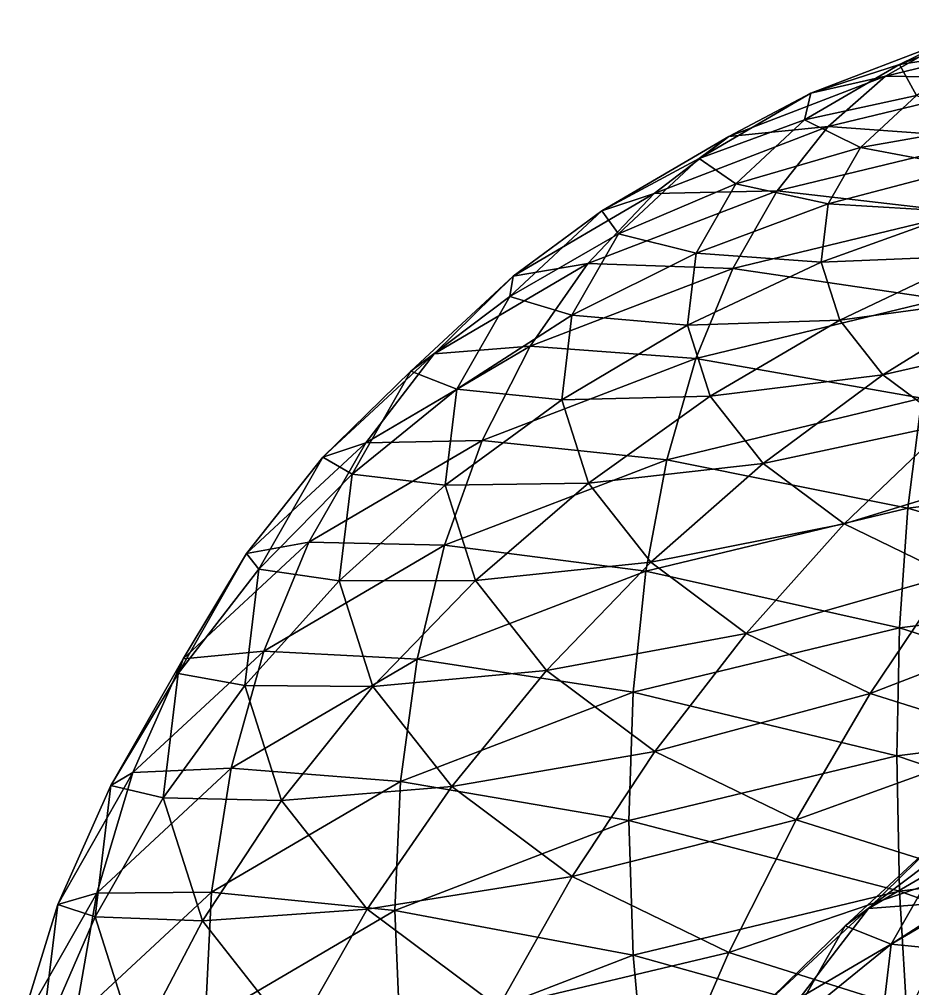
# Model space of a CAD drawing. Header units: metres. Extents: x -186 to 203, y -200 to 189.
# Drawn here: x -123.3 to -54.9, y 111.2 to 185.3 of the extents above; entities that cross this region are included whole.
import ezdxf

# ---------------------------------------------------------------- set-up
doc = ezdxf.new("R2010")
doc.units = ezdxf.units.M

msp = doc.modelspace()

# ---------------------------------------------------------------- linework, layer by layer
for points in [[(-46.98002, 185.30727, -642.5806), (-48.73259, 182.95688, -657.76276), (-55.933815, 181.86768, -648.8768), (-55.933716, 181.86778, -648.87665)], [(-52.186237, 183.70306, -632.465), (-46.98002, 185.30727, -642.5806), (-55.933815, 181.86768, -648.8768), (-55.933716, 181.86778, -648.87665)], [(-43.29365, 184.26794, -616.3495), (-52.186237, 183.70306, -632.465), (-57.010532, 180.95984, -622.4049), (-57.010433, 180.95995, -622.4048)], [(-46.1659, 180.7817, -605.78534), (-43.29365, 184.26794, -616.3495), (-57.010532, 180.95984, -622.4049), (-57.010433, 180.95995, -622.4048)], [(-52.186237, 183.70306, -632.465), (-55.933815, 181.86768, -648.8768), (-62.71205, 179.65956, -639.8666), (-62.711952, 179.65967, -639.86646)], [(-57.010532, 180.95984, -622.4049), (-52.186237, 183.70306, -632.465), (-62.71205, 179.65956, -639.8666), (-62.711952, 179.65967, -639.86646)], [(-55.933815, 181.86768, -648.8768), (-48.73259, 182.95688, -657.76276), (-54.643673, 179.49399, -664.10156), (-54.643574, 179.4941, -664.10144)], [(-55.933815, 181.86768, -648.8768), (-54.643673, 179.49399, -664.10156), (-63.20029, 177.61075, -656.66907), (-63.20019, 177.61086, -656.66895)], [(-62.71205, 179.65956, -639.8666), (-55.933815, 181.86768, -648.8768), (-63.20029, 177.61075, -656.66907), (-63.20019, 177.61086, -656.66895)], [(-57.010532, 180.95984, -622.4049), (-62.71205, 179.65956, -639.8666), (-68.99304, 176.35675, -630.8308), (-68.99294, 176.35686, -630.8307)], [(-61.400043, 177.10768, -612.5106), (-57.010532, 180.95984, -622.4049), (-68.99304, 176.35675, -630.8308), (-68.99294, 176.35686, -630.8307)], [(-46.1659, 180.7817, -605.78534), (-57.010532, 180.95984, -622.4049), (-61.400043, 177.10768, -612.5106), (-61.399944, 177.10779, -612.5105)], [(-48.72219, 176.18848, -595.5691), (-46.1659, 180.7817, -605.78534), (-61.400043, 177.10768, -612.5106), (-61.399944, 177.10779, -612.5105)], [(-62.71205, 179.65956, -639.8666), (-63.20029, 177.61075, -656.66907), (-71.2543, 174.65524, -649.0269), (-71.2542, 174.65535, -649.0268)], [(-68.99304, 176.35675, -630.8308), (-62.71205, 179.65956, -639.8666), (-71.2543, 174.65524, -649.0269), (-71.2542, 174.65535, -649.0268)], [(-63.20029, 177.61075, -656.66907), (-54.643673, 179.49399, -664.10156), (-58.923843, 175.51755, -671.3804), (-58.923744, 175.51765, -671.38025)], [(-54.643673, 179.49399, -664.10156), (-48.930054, 177.26328, -676.7731), (-58.923843, 175.51755, -671.3804), (-58.923744, 175.51765, -671.38025)], [(-71.2543, 174.65524, -649.0269), (-63.20029, 177.61075, -656.66907), (-68.46188, 172.7225, -665.6169), (-68.461784, 172.72261, -665.61676)], [(-63.20029, 177.61075, -656.66907), (-58.923843, 175.51755, -671.3804), (-68.46188, 172.7225, -665.6169), (-68.461784, 172.72261, -665.61676)], [(-58.923843, 175.51755, -671.3804), (-48.930054, 177.26328, -676.7731), (-50.800686, 173.98407, -682.7756), (-50.800587, 173.98418, -682.77545)], [(-61.400043, 177.10768, -612.5106), (-68.99304, 176.35675, -630.8308), (-74.70797, 171.99542, -621.8685), (-74.70787, 171.99553, -621.8684)], [(-65.30668, 172.1888, -602.8905), (-61.400043, 177.10768, -612.5106), (-74.70797, 171.99542, -621.8685), (-74.70787, 171.99553, -621.8684)], [(-48.72219, 176.18848, -595.5691), (-61.400043, 177.10768, -612.5106), (-65.30668, 172.1888, -602.8905), (-65.30658, 172.1889, -602.8904)], [(-68.99304, 176.35675, -630.8308), (-71.2543, 174.65524, -649.0269), (-78.71749, 170.65987, -641.2589), (-78.71739, 170.65997, -641.2588)], [(-74.70797, 171.99542, -621.8685), (-68.99304, 176.35675, -630.8308), (-78.71749, 170.65987, -641.2589), (-78.71739, 170.65997, -641.2588)], [(-50.9345, 170.53857, -585.8126), (-48.72219, 176.18848, -595.5691), (-65.30668, 172.1888, -602.8905), (-65.30658, 172.1889, -602.8904)], [(-68.46188, 172.7225, -665.6169), (-58.923843, 175.51755, -671.3804), (-61.386024, 171.20137, -679.28107), (-61.385925, 171.20148, -679.28094)], [(-58.923843, 175.51755, -671.3804), (-50.800686, 173.98407, -682.7756), (-61.386024, 171.20137, -679.28107), (-61.385925, 171.20148, -679.28094)], [(-78.71749, 170.65987, -641.2589), (-71.2543, 174.65524, -649.0269), (-77.43968, 168.90878, -659.5457), (-77.43958, 168.90889, -659.5456)], [(-71.2543, 174.65524, -649.0269), (-68.46188, 172.7225, -665.6169), (-77.43968, 168.90878, -659.5457), (-77.43958, 168.90889, -659.5456)], [(-61.386024, 171.20137, -679.28107), (-50.800686, 173.98407, -682.7756), (-51.20836, 170.59006, -688.9883), (-51.20826, 170.59016, -688.98816)], [(-65.30668, 172.1888, -602.8905), (-74.70797, 171.99542, -621.8685), (-79.79422, 166.62341, -613.0779), (-79.79412, 166.62352, -613.07776)], [(-68.68764, 166.25705, -593.6499), (-65.30668, 172.1888, -602.8905), (-79.79422, 166.62341, -613.0779), (-79.79412, 166.62352, -613.07776)], [(-77.43968, 168.90878, -659.5457), (-68.46188, 172.7225, -665.6169), (-71.48864, 167.41664, -675.3292), (-71.48854, 167.41675, -675.3291)], [(-68.46188, 172.7225, -665.6169), (-61.386024, 171.20137, -679.28107), (-71.48864, 167.41664, -675.3292), (-71.48854, 167.41675, -675.3291)], [(-50.9345, 170.53857, -585.8126), (-65.30668, 172.1888, -602.8905), (-68.68764, 166.25705, -593.6499), (-68.68754, 166.25716, -593.6498)], [(-74.70797, 171.99542, -621.8685), (-78.71749, 170.65987, -641.2589), (-85.50806, 165.6684, -633.4501), (-85.50796, 165.6685, -633.44995)], [(-79.79422, 166.62341, -613.0779), (-74.70797, 171.99542, -621.8685), (-85.50806, 165.6684, -633.4501), (-85.50796, 165.6685, -633.44995)], [(-78.71749, 170.65987, -641.2589), (-77.43968, 168.90878, -659.5457), (-85.75888, 164.11815, -653.2334), (-85.75878, 164.11826, -653.2333)], [(-85.50806, 165.6684, -633.4501), (-78.71749, 170.65987, -641.2589), (-85.75888, 164.11815, -653.2334), (-85.75878, 164.11826, -653.2333)], [(-71.48864, 167.41664, -675.3292), (-61.386024, 171.20137, -679.28107), (-61.922607, 166.73407, -687.45844), (-61.92251, 166.73418, -687.4583)], [(-52.778595, 163.89392, -576.62286), (-50.9345, 170.53857, -585.8126), (-68.68764, 166.25705, -593.6499), (-68.68754, 166.25716, -593.6498)], [(-61.386024, 171.20137, -679.28107), (-51.20836, 170.59006, -688.9883), (-61.922607, 166.73407, -687.45844), (-61.92251, 166.73418, -687.4583)], [(-61.922607, 166.73407, -687.45844), (-51.20836, 170.59006, -688.9883), (-50.135242, 167.22958, -695.1396), (-50.135143, 167.22969, -695.13947)], [(-85.75888, 164.11815, -653.2334), (-77.43968, 168.90878, -659.5457), (-80.99785, 162.67136, -670.96326), (-80.99775, 162.67146, -670.96313)], [(-77.43968, 168.90878, -659.5457), (-71.48864, 167.41664, -675.3292), (-80.99785, 162.67136, -670.96326), (-80.99775, 162.67146, -670.96313)], [(-80.99785, 162.67136, -670.96326), (-71.48864, 167.41664, -675.3292), (-72.14826, 161.92502, -685.3816), (-72.14816, 161.92513, -685.3815)], [(-71.48864, 167.41664, -675.3292), (-61.922607, 166.73407, -687.45844), (-72.14826, 161.92502, -685.3816), (-72.14816, 161.92513, -685.3815)], [(-61.922607, 166.73407, -687.45844), (-50.135242, 167.22958, -695.1396), (-60.510147, 162.31093, -695.55493), (-60.510048, 162.31104, -695.5548)], [(-60.510147, 162.31093, -695.55493), (-50.135242, 167.22958, -695.1396), (-47.62824, 164.0495, -700.9607), (-47.62814, 164.0496, -700.9606)], [(-79.79422, 166.62341, -613.0779), (-85.50806, 165.6684, -633.4501), (-91.55162, 159.73553, -625.68604), (-91.55152, 159.73564, -625.6859)], [(-84.19606, 160.29948, -604.5552), (-79.79422, 166.62341, -613.0779), (-91.55162, 159.73553, -625.68604), (-91.55152, 159.73564, -625.6859)], [(-68.68764, 166.25705, -593.6499), (-79.79422, 166.62341, -613.0779), (-84.19606, 160.29948, -604.5552), (-84.19596, 160.29959, -604.55505)], [(-71.505875, 159.37747, -584.89014), (-68.68764, 166.25705, -593.6499), (-84.19606, 160.29948, -604.5552), (-84.19596, 160.29959, -604.55505)], [(-72.14826, 161.92502, -685.3816), (-61.922607, 166.73407, -687.45844), (-60.510147, 162.31093, -695.55493), (-60.510048, 162.31104, -695.5548)], [(-52.778595, 163.89392, -576.62286), (-68.68764, 166.25705, -593.6499), (-71.505875, 159.37747, -584.89014), (-71.505775, 159.37758, -584.89)], [(-85.50806, 165.6684, -633.4501), (-85.75888, 164.11815, -653.2334), (-93.32832, 158.40308, -646.74915), (-93.328224, 158.40318, -646.749)], [(-91.55162, 159.73553, -625.68604), (-85.50806, 165.6684, -633.4501), (-93.32832, 158.40308, -646.74915), (-93.328224, 158.40318, -646.749)], [(-93.32832, 158.40308, -646.74915), (-85.75888, 164.11815, -653.2334), (-89.80946, 157.01752, -666.2311), (-89.809364, 157.01762, -666.23096)], [(-85.75888, 164.11815, -653.2334), (-80.99785, 162.67136, -670.96326), (-89.80946, 157.01752, -666.2311), (-89.809364, 157.01762, -666.23096)], [(-54.234283, 156.3273, -568.1004), (-52.778595, 163.89392, -576.62286), (-71.505875, 159.37747, -584.89014), (-71.505775, 159.37758, -584.89)], [(-60.510147, 162.31093, -695.55493), (-47.62824, 164.0495, -700.9607), (-57.210365, 158.12521, -703.2168), (-57.210266, 158.12532, -703.2167)], [(-57.210365, 158.12521, -703.2168), (-47.62824, 164.0495, -700.9607), (-43.79693, 161.18881, -706.19714), (-43.79683, 161.18892, -706.197)], [(-89.80946, 157.01752, -666.2311), (-80.99785, 162.67136, -670.96326), (-81.77328, 156.21556, -682.7805), (-81.77318, 156.21567, -682.7804)], [(-80.99785, 162.67136, -670.96326), (-72.14826, 161.92502, -685.3816), (-81.77328, 156.21556, -682.7805), (-81.77318, 156.21567, -682.7804)], [(-81.77328, 156.21556, -682.7805), (-72.14826, 161.92502, -685.3816), (-70.41193, 156.48766, -695.3346), (-70.41183, 156.48776, -695.3345)], [(-72.14826, 161.92502, -685.3816), (-60.510147, 162.31093, -695.55493), (-70.41193, 156.48766, -695.3346), (-70.41183, 156.48776, -695.3345)], [(-70.41193, 156.48766, -695.3346), (-60.510147, 162.31093, -695.55493), (-57.210365, 158.12521, -703.2168), (-57.210266, 158.12532, -703.2167)], [(-57.210365, 158.12521, -703.2168), (-43.79693, 161.18881, -706.19714), (-52.16749, 154.3599, -710.1092), (-52.16739, 154.36, -710.1091)], [(-84.19606, 160.29948, -604.5552), (-91.55162, 159.73553, -625.68604), (-96.78197, 152.92627, -618.05176), (-96.78187, 152.92638, -618.05164)], [(-87.865265, 153.09299, -596.3938), (-84.19606, 160.29948, -604.5552), (-96.78197, 152.92627, -618.05176), (-96.78187, 152.92638, -618.05164)], [(-71.505875, 159.37747, -584.89014), (-84.19606, 160.29948, -604.5552), (-87.865265, 153.09299, -596.3938), (-87.865166, 153.0931, -596.3937)], [(-91.55162, 159.73553, -625.68604), (-93.32832, 158.40308, -646.74915), (-100.06506, 151.82623, -640.1639), (-100.064964, 151.82634, -640.16376)], [(-96.78197, 152.92627, -618.05176), (-91.55162, 159.73553, -625.68604), (-100.06506, 151.82623, -640.1639), (-100.064964, 151.82634, -640.16376)], [(-73.730515, 151.6254, -576.7072), (-71.505875, 159.37747, -584.89014), (-87.865265, 153.09299, -596.3938), (-87.865166, 153.0931, -596.3937)], [(-54.234283, 156.3273, -568.1004), (-71.505875, 159.37747, -584.89014), (-73.730515, 151.6254, -576.7072), (-73.730415, 151.6255, -576.7071)], [(-100.06506, 151.82623, -640.1639), (-93.32832, 158.40308, -646.74915), (-97.82695, 150.51703, -661.18445), (-97.82685, 150.51714, -661.1843)], [(-93.32832, 158.40308, -646.74915), (-89.80946, 157.01752, -666.2311), (-97.82695, 150.51703, -661.18445), (-97.82685, 150.51714, -661.1843)], [(-70.41193, 156.48766, -695.3346), (-57.210365, 158.12521, -703.2168), (-66.355515, 151.34216, -704.75336), (-66.355415, 151.34227, -704.75323)], [(-66.355515, 151.34216, -704.75336), (-57.210365, 158.12521, -703.2168), (-52.16749, 154.3599, -710.1092), (-52.16739, 154.36, -710.1091)], [(-97.82695, 150.51703, -661.18445), (-89.80946, 157.01752, -666.2311), (-90.692215, 149.66827, -679.6837), (-90.692116, 149.66838, -679.6836)], [(-89.80946, 157.01752, -666.2311), (-81.77328, 156.21556, -682.7805), (-90.692215, 149.66827, -679.6837), (-90.692116, 149.66838, -679.6836)], [(-81.77328, 156.21556, -682.7805), (-70.41193, 156.48766, -695.3346), (-79.73209, 149.82356, -694.481), (-79.731995, 149.82367, -694.4809)], [(-79.73209, 149.82356, -694.481), (-70.41193, 156.48766, -695.3346), (-66.355515, 151.34216, -704.75336), (-66.355415, 151.34227, -704.75323)], [(-90.692215, 149.66827, -679.6837), (-81.77328, 156.21556, -682.7805), (-79.73209, 149.82356, -694.481), (-79.731995, 149.82367, -694.4809)], [(-55.2856, 147.92162, -560.33875), (-54.234283, 156.3273, -568.1004), (-73.730515, 151.6254, -576.7072), (-73.730415, 151.6255, -576.7071)], [(-33.575024, 150.65308, -555.33887), (-54.234283, 156.3273, -568.1004), (-55.2856, 147.92162, -560.33875), (-55.2855, 147.92172, -560.3386)], [(-66.355515, 151.34216, -704.75336), (-52.16749, 154.3599, -710.1092), (-60.156326, 146.71347, -713.2261), (-60.156227, 146.71358, -713.22595)], [(-60.156326, 146.71347, -713.2261), (-52.16749, 154.3599, -710.1092), (-45.601902, 151.17952, -715.93085), (-45.601803, 151.17963, -715.9307)], [(-96.78197, 152.92627, -618.05176), (-100.06506, 151.82623, -640.1639), (-105.895325, 144.45963, -633.54987), (-105.895226, 144.45973, -633.54974)], [(-101.14178, 145.31519, -610.631), (-96.78197, 152.92627, -618.05176), (-105.895325, 144.45963, -633.54987), (-105.895226, 144.45973, -633.54974)], [(-87.865265, 153.09299, -596.3938), (-96.78197, 152.92627, -618.05176), (-101.14178, 145.31519, -610.631), (-101.14168, 145.31529, -610.63086)], [(-90.76164, 145.08289, -588.6832), (-87.865265, 153.09299, -596.3938), (-101.14178, 145.31519, -610.631), (-101.14168, 145.31529, -610.63086)], [(-73.730515, 151.6254, -576.7072), (-87.865265, 153.09299, -596.3938), (-90.76164, 145.08289, -588.6832), (-90.76154, 145.083, -588.6831)], [(-105.895325, 144.45963, -633.54987), (-100.06506, 151.82623, -640.1639), (-104.96245, 143.24115, -655.8788), (-104.96235, 143.24126, -655.87866)], [(-100.06506, 151.82623, -640.1639), (-97.82695, 150.51703, -661.18445), (-104.96245, 143.24115, -655.8788), (-104.96235, 143.24126, -655.87866)], [(-75.33719, 143.08577, -569.19073), (-73.730515, 151.6254, -576.7072), (-90.76164, 145.08289, -588.6832), (-90.76154, 145.083, -588.6831)], [(-79.73209, 149.82356, -694.481), (-66.355515, 151.34216, -704.75336), (-74.9635, 143.77469, -705.5534), (-74.9634, 143.7748, -705.5533)], [(-55.2856, 147.92162, -560.33875), (-73.730515, 151.6254, -576.7072), (-75.33719, 143.08577, -569.19073), (-75.33709, 143.08588, -569.1906)], [(-74.9635, 143.77469, -705.5534), (-66.355515, 151.34216, -704.75336), (-60.156326, 146.71347, -713.2261), (-60.156227, 146.71358, -713.22595)], [(-104.96245, 143.24115, -655.8788), (-97.82695, 150.51703, -661.18445), (-98.807335, 142.35489, -676.1252), (-98.807236, 142.355, -676.12506)], [(-97.82695, 150.51703, -661.18445), (-90.692215, 149.66827, -679.6837), (-98.807335, 142.35489, -676.1252), (-98.807236, 142.355, -676.12506)], [(-60.156326, 146.71347, -713.2261), (-45.601902, 151.17952, -715.93085), (-52.08527, 142.80385, -720.3826), (-52.08517, 142.80396, -720.3825)], [(-33.847023, 141.54616, -548.33923), (-33.575024, 150.65308, -555.33887), (-55.2856, 147.92162, -560.33875), (-55.2855, 147.92172, -560.3386)], [(-90.692215, 149.66827, -679.6837), (-79.73209, 149.82356, -694.481), (-88.368546, 142.39166, -693.0035), (-88.36845, 142.39177, -693.00336)], [(-88.368546, 142.39166, -693.0035), (-79.73209, 149.82356, -694.481), (-74.9635, 143.77469, -705.5534), (-74.9634, 143.7748, -705.5533)], [(-98.807335, 142.35489, -676.1252), (-90.692215, 149.66827, -679.6837), (-88.368546, 142.39166, -693.0035), (-88.36845, 142.39177, -693.00336)], [(-55.92103, 138.76897, -553.42285), (-55.2856, 147.92162, -560.33875), (-75.33719, 143.08577, -569.19073), (-75.33709, 143.08588, -569.1906)], [(-33.847023, 141.54616, -548.33923), (-55.2856, 147.92162, -560.33875), (-55.92103, 138.76897, -553.42285), (-55.92093, 138.76907, -553.4227)], [(-74.9635, 143.77469, -705.5534), (-60.156326, 146.71347, -713.2261), (-67.67592, 138.33333, -715.51373), (-67.67582, 138.33344, -715.5136)], [(-67.67592, 138.33333, -715.51373), (-60.156326, 146.71347, -713.2261), (-52.08527, 142.80385, -720.3826), (-52.08517, 142.80396, -720.3825)], [(-101.14178, 145.31519, -610.631), (-105.895325, 144.45963, -633.54987), (-110.755196, 136.38397, -626.9795), (-110.7551, 136.38408, -626.9794)], [(-104.5833, 136.98572, -603.50494), (-101.14178, 145.31519, -610.631), (-110.755196, 136.38397, -626.9795), (-110.7551, 136.38408, -626.9794)], [(-90.76164, 145.08289, -588.6832), (-101.14178, 145.31519, -610.631), (-104.5833, 136.98572, -603.50494), (-104.5832, 136.98582, -603.5048)], [(-92.85345, 136.35689, -581.5078), (-90.76164, 145.08289, -588.6832), (-104.5833, 136.98572, -603.50494), (-104.5832, 136.98582, -603.5048)], [(-75.33719, 143.08577, -569.19073), (-90.76164, 145.08289, -588.6832), (-92.85345, 136.35689, -581.5078), (-92.85335, 136.357, -581.5077)], [(-105.895325, 144.45963, -633.54987), (-104.96245, 143.24115, -655.8788), (-111.13782, 135.26959, -650.3721), (-111.13772, 135.2697, -650.37195)], [(-110.755196, 136.38397, -626.9795), (-105.895325, 144.45963, -633.54987), (-111.13782, 135.26959, -650.3721), (-111.13772, 135.2697, -650.37195)], [(-111.13782, 135.26959, -650.3721), (-104.96245, 143.24115, -655.8788), (-106.02974, 134.35551, -672.1438), (-106.02964, 134.35562, -672.1437)], [(-104.96245, 143.24115, -655.8788), (-98.807335, 142.35489, -676.1252), (-106.02974, 134.35551, -672.1438), (-106.02964, 134.35562, -672.1437)], [(-88.368546, 142.39166, -693.0035), (-74.9635, 143.77469, -705.5534), (-82.94, 135.50568, -705.6082), (-82.9399, 135.50578, -705.6081)], [(-82.94, 135.50568, -705.6082), (-74.9635, 143.77469, -705.5534), (-67.67592, 138.33333, -715.51373), (-67.67582, 138.33344, -715.5136)], [(-106.02974, 134.35551, -672.1438), (-98.807335, 142.35489, -676.1252), (-96.22664, 134.27338, -690.9183), (-96.22654, 134.27348, -690.91815)], [(-98.807335, 142.35489, -676.1252), (-88.368546, 142.39166, -693.0035), (-96.22664, 134.27338, -690.9183), (-96.22654, 134.27348, -690.91815)], [(-96.22664, 134.27338, -690.9183), (-88.368546, 142.39166, -693.0035), (-82.94, 135.50568, -705.6082), (-82.9399, 135.50578, -705.6081)], [(-76.30829, 133.85216, -562.423), (-75.33719, 143.08577, -569.19073), (-92.85345, 136.35689, -581.5078), (-92.85335, 136.357, -581.5077)], [(-55.92103, 138.76897, -553.42285), (-75.33719, 143.08577, -569.19073), (-76.30829, 133.85216, -562.423), (-76.30819, 133.85226, -562.42285)], [(-67.67592, 138.33333, -715.51373), (-52.08527, 142.80385, -720.3826), (-58.187817, 133.73729, -723.92676), (-58.187717, 133.7374, -723.92664)], [(-58.187817, 133.73729, -723.92676), (-52.08527, 142.80385, -720.3826), (-42.495125, 139.78418, -725.9101), (-42.495026, 139.78429, -725.91)], [(-33.93802, 131.76212, -542.3169), (-33.847023, 141.54616, -548.33923), (-55.92103, 138.76897, -553.42285), (-55.92093, 138.76907, -553.4227)], [(-58.187817, 133.73729, -723.92676), (-42.495125, 139.78418, -725.9101), (-46.913925, 130.18744, -730.4247), (-46.913826, 130.18755, -730.42456)], [(-56.133614, 128.96962, -547.4285), (-55.92103, 138.76897, -553.42285), (-76.30829, 133.85216, -562.423), (-76.30819, 133.85226, -562.42285)], [(-33.93802, 131.76212, -542.3169), (-55.92103, 138.76897, -553.42285), (-56.133614, 128.96962, -547.4285), (-56.133514, 128.96973, -547.4284)], [(-82.94, 135.50568, -705.6082), (-67.67592, 138.33333, -715.51373), (-74.643875, 129.31128, -716.947), (-74.643776, 129.31139, -716.9469)], [(-74.643875, 129.31128, -716.947), (-67.67592, 138.33333, -715.51373), (-58.187817, 133.73729, -723.92676), (-58.187717, 133.7374, -723.92664)], [(-104.5833, 136.98572, -603.50494), (-110.755196, 136.38397, -626.9795), (-114.591446, 127.68776, -620.5247), (-114.59135, 127.68786, -620.5246)], [(-107.06882, 128.02907, -596.75183), (-104.5833, 136.98572, -603.50494), (-114.591446, 127.68776, -620.5247), (-114.59135, 127.68786, -620.5246)], [(-92.85345, 136.35689, -581.5078), (-104.5833, 136.98572, -603.50494), (-107.06882, 128.02907, -596.75183), (-107.06872, 128.02917, -596.7517)], [(-110.755196, 136.38397, -626.9795), (-111.13782, 135.26959, -650.3721), (-116.285355, 126.68966, -644.7248), (-116.285255, 126.68976, -644.7247)], [(-114.591446, 127.68776, -620.5247), (-110.755196, 136.38397, -626.9795), (-116.285355, 126.68966, -644.7248), (-116.285255, 126.68976, -644.7247)], [(-94.11777, 127.010635, -574.94635), (-92.85345, 136.35689, -581.5078), (-107.06882, 128.02907, -596.75183), (-107.06872, 128.02917, -596.7517)], [(-76.30829, 133.85216, -562.423), (-92.85345, 136.35689, -581.5078), (-94.11777, 127.010635, -574.94635), (-94.11767, 127.010735, -574.9462)], [(-116.285355, 126.68966, -644.7248), (-111.13782, 135.26959, -650.3721), (-112.280304, 125.7578, -667.78326), (-112.280205, 125.7579, -667.78314)], [(-111.13782, 135.26959, -650.3721), (-106.02974, 134.35551, -672.1438), (-112.280304, 125.7578, -667.78326), (-112.280205, 125.7579, -667.78314)], [(-96.22664, 134.27338, -690.9183), (-82.94, 135.50568, -705.6082), (-90.19764, 126.6257, -704.91724), (-90.19754, 126.6258, -704.9171)], [(-90.19764, 126.6257, -704.91724), (-82.94, 135.50568, -705.6082), (-74.643875, 129.31128, -716.947), (-74.643776, 129.31139, -716.9469)], [(-112.280304, 125.7578, -667.78326), (-106.02974, 134.35551, -672.1438), (-103.22029, 125.55767, -688.24817), (-103.22019, 125.55777, -688.24805)], [(-106.02974, 134.35551, -672.1438), (-96.22664, 134.27338, -690.9183), (-103.22029, 125.55767, -688.24817), (-103.22019, 125.55777, -688.24805)], [(-103.22029, 125.55767, -688.24817), (-96.22664, 134.27338, -690.9183), (-90.19764, 126.6257, -704.91724), (-90.19754, 126.6258, -704.9171)], [(-76.63316, 124.02574, -556.4783), (-76.30829, 133.85216, -562.423), (-94.11777, 127.010635, -574.94635), (-94.11767, 127.010735, -574.9462)], [(-56.133614, 128.96962, -547.4285), (-76.30829, 133.85216, -562.423), (-76.63316, 124.02574, -556.4783), (-76.633064, 124.02584, -556.47815)], [(-74.643875, 129.31128, -716.947), (-58.187817, 133.73729, -723.92676), (-63.842686, 124.07916, -726.5243), (-63.842587, 124.07926, -726.5242)], [(-63.842686, 124.07916, -726.5243), (-58.187817, 133.73729, -723.92676), (-46.913925, 130.18744, -730.4247), (-46.913826, 130.18755, -730.42456)], [(-33.847023, 121.40815, -537.33777), (-33.93802, 131.76212, -542.3169), (-56.133614, 128.96962, -547.4285), (-56.133514, 128.96973, -547.4284)], [(-63.842686, 124.07916, -726.5243), (-46.913925, 130.18744, -730.4247), (-51.008564, 120.03804, -733.9215), (-51.008465, 120.03814, -733.9214)], [(-90.19764, 126.6257, -704.91724), (-74.643875, 129.31128, -716.947), (-80.98385, 119.746124, -717.51025), (-80.98375, 119.74622, -717.51013)], [(-80.98385, 119.746124, -717.51025), (-74.643875, 129.31128, -716.947), (-63.842686, 124.07916, -726.5243), (-63.842587, 124.07926, -726.5242)], [(-55.92103, 118.63095, -542.4214), (-56.133614, 128.96962, -547.4285), (-76.63316, 124.02574, -556.4783), (-76.633064, 124.02584, -556.47815)], [(-33.847023, 121.40815, -537.33777), (-56.133614, 128.96962, -547.4285), (-55.92103, 118.63095, -542.4214), (-55.92093, 118.63105, -542.42126)], [(-114.591446, 127.68776, -620.5247), (-116.285355, 126.68966, -644.7248), (-120.34868, 117.5954, -638.9987), (-120.34858, 117.5955, -638.9986)], [(-117.36206, 118.46627, -614.2564), (-114.591446, 127.68776, -620.5247), (-120.34868, 117.5954, -638.9987), (-120.34858, 117.5955, -638.9986)], [(-107.06882, 128.02907, -596.75183), (-114.591446, 127.68776, -620.5247), (-117.36206, 118.46627, -614.2564), (-117.36196, 118.46637, -614.2563)], [(-108.571106, 118.54343, -590.44543), (-107.06882, 128.02907, -596.75183), (-117.36206, 118.46627, -614.2564), (-117.36196, 118.46637, -614.2563)], [(-94.11777, 127.010635, -574.94635), (-107.06882, 128.02907, -596.75183), (-108.571106, 118.54343, -590.44543), (-108.57101, 118.543526, -590.4453)], [(-94.54076, 117.14653, -569.07056), (-94.11777, 127.010635, -574.94635), (-108.571106, 118.54343, -590.44543), (-108.57101, 118.543526, -590.4453)], [(-76.63316, 124.02574, -556.4783), (-94.11777, 127.010635, -574.94635), (-94.54076, 117.14653, -569.07056), (-94.54066, 117.14663, -569.07043)], [(-120.34868, 117.5954, -638.9987), (-116.285355, 126.68966, -644.7248), (-117.49054, 116.65595, -663.0914), (-117.49044, 116.65605, -663.09125)], [(-116.285355, 126.68966, -644.7248), (-112.280304, 125.7578, -667.78326), (-117.49054, 116.65595, -663.0914), (-117.49044, 116.65605, -663.09125)], [(-103.22029, 125.55767, -688.24817), (-90.19764, 126.6257, -704.91724), (-96.65688, 117.23211, -703.48804), (-96.656784, 117.23221, -703.4879)], [(-96.65688, 117.23211, -703.48804), (-90.19764, 126.6257, -704.91724), (-80.98385, 119.746124, -717.51025), (-80.98375, 119.74622, -717.51013)], [(-117.49054, 116.65595, -663.0914), (-112.280304, 125.7578, -667.78326), (-109.27288, 116.34001, -685.02246), (-109.27278, 116.34011, -685.02234)], [(-112.280304, 125.7578, -667.78326), (-103.22029, 125.55767, -688.24817), (-109.27288, 116.34001, -685.02246), (-109.27278, 116.34011, -685.02234)], [(-109.27288, 116.34001, -685.02246), (-103.22029, 125.55767, -688.24817), (-96.65688, 117.23211, -703.48804), (-96.656784, 117.23221, -703.4879)], [(-76.30829, 113.71416, -551.4216), (-76.63316, 124.02574, -556.4783), (-94.54076, 117.14653, -569.07056), (-94.54066, 117.14663, -569.07043)], [(-80.98385, 119.746124, -717.51025), (-63.842686, 124.07916, -726.5243), (-68.987915, 113.93529, -728.1469), (-68.987816, 113.93539, -728.1468)], [(-55.92103, 118.63095, -542.4214), (-76.63316, 124.02574, -556.4783), (-76.30829, 113.71416, -551.4216), (-76.30819, 113.71426, -551.42145)], [(-68.987915, 113.93529, -728.1469), (-63.842686, 124.07916, -726.5243), (-51.008564, 120.03804, -733.9215), (-51.008465, 120.03814, -733.9214)], [(-46.54498, 124.175255, -594.5656), (-52.25882, 123.22025, -614.9378), (-58.302383, 117.28739, -607.1737), (-58.302284, 117.28749, -607.1736)], [(-50.946823, 117.85133, -586.0429), (-46.54498, 124.175255, -594.5656), (-58.302383, 117.28739, -607.1737), (-58.302284, 117.28749, -607.1736)], [(-52.25882, 123.22025, -614.9378), (-52.509644, 121.67, -634.7212), (-60.079086, 115.95493, -628.2369), (-60.078987, 115.95503, -628.23676)], [(-58.302383, 117.28739, -607.1737), (-52.25882, 123.22025, -614.9378), (-60.079086, 115.95493, -628.2369), (-60.078987, 115.95503, -628.23676)], [(-60.079086, 115.95493, -628.2369), (-52.509644, 121.67, -634.7212), (-56.560226, 114.56936, -647.7188), (-56.560127, 114.56946, -647.7187)], [(-52.509644, 121.67, -634.7212), (-47.74861, 120.22321, -652.451), (-56.560226, 114.56936, -647.7188), (-56.560127, 114.56946, -647.7187)], [(-33.575024, 110.59771, -533.4565), (-33.847023, 121.40815, -537.33777), (-55.92103, 118.63095, -542.4214), (-55.92093, 118.63105, -542.42126)], [(-56.560226, 114.56936, -647.7188), (-47.74861, 120.22321, -652.451), (-48.52404, 113.76741, -664.26825), (-48.52394, 113.76751, -664.2681)], [(-96.65688, 117.23211, -703.48804), (-80.98385, 119.746124, -717.51025), (-86.62638, 109.74273, -717.1972), (-86.62628, 109.74283, -717.1971)], [(-86.62638, 109.74273, -717.1972), (-80.98385, 119.746124, -717.51025), (-68.987915, 113.93529, -728.1469), (-68.987816, 113.93539, -728.1468)], [(-68.987915, 113.93529, -728.1469), (-51.008564, 120.03804, -733.9215), (-54.734177, 109.44717, -736.3623), (-54.734077, 109.447266, -736.3622)], [(-55.2856, 107.86625, -538.4564), (-55.92103, 118.63095, -542.4214), (-76.30829, 113.71416, -551.4216), (-76.30819, 113.71426, -551.42145)], [(-33.575024, 110.59771, -533.4565), (-55.92103, 118.63095, -542.4214), (-55.2856, 107.86625, -538.4564), (-55.2855, 107.86635, -538.4563)], [(-117.36206, 118.46627, -614.2564), (-120.34868, 117.5954, -638.9987), (-123.28329, 108.086426, -633.2566), (-123.28319, 108.086525, -633.2565)], [(-119.03665, 108.82053, -608.2431), (-117.36206, 118.46627, -614.2564), (-123.28329, 108.086426, -633.2566), (-123.28319, 108.086525, -633.2565)], [(-108.571106, 118.54343, -590.44543), (-117.36206, 118.46627, -614.2564), (-119.03665, 108.82053, -608.2431), (-119.03655, 108.82063, -608.243)], [(-109.07371, 108.632675, -584.6551), (-108.571106, 118.54343, -590.44543), (-119.03665, 108.82053, -608.2431), (-119.03655, 108.82063, -608.243)], [(-94.54076, 117.14653, -569.07056), (-108.571106, 118.54343, -590.44543), (-109.07371, 108.632675, -584.6551), (-109.07361, 108.632774, -584.65497)], [(-123.28329, 108.086426, -633.2566), (-120.34868, 117.5954, -638.9987), (-121.60335, 107.1497, -658.11945), (-121.60325, 107.149796, -658.1193)], [(-120.34868, 117.5954, -638.9987), (-117.49054, 116.65595, -663.0914), (-121.60335, 107.1497, -658.11945), (-121.60325, 107.149796, -658.1193)], [(-109.27288, 116.34001, -685.02246), (-96.65688, 117.23211, -703.48804), (-102.24697, 107.42777, -701.3362), (-102.24687, 107.42787, -701.33606)], [(-94.11777, 106.872635, -563.9449), (-94.54076, 117.14653, -569.07056), (-109.07371, 108.632675, -584.6551), (-109.07361, 108.632774, -584.65497)], [(-102.24697, 107.42777, -701.3362), (-96.65688, 117.23211, -703.48804), (-86.62638, 109.74273, -717.1972), (-86.62628, 109.74283, -717.1971)], [(-76.30829, 113.71416, -551.4216), (-94.54076, 117.14653, -569.07056), (-94.11777, 106.872635, -563.9449), (-94.11767, 106.872734, -563.94476)], [(-58.302383, 117.28739, -607.1737), (-60.079086, 115.95493, -628.2369), (-66.81583, 109.37808, -621.6516), (-66.81573, 109.37818, -621.6515)], [(-63.53273, 110.47811, -599.5395), (-58.302383, 117.28739, -607.1737), (-66.81583, 109.37808, -621.6516), (-66.81573, 109.37818, -621.6515)], [(-50.946823, 117.85133, -586.0429), (-58.302383, 117.28739, -607.1737), (-63.53273, 110.47811, -599.5395), (-63.53263, 110.47821, -599.53937)], [(-54.616028, 110.64484, -577.88153), (-50.946823, 117.85133, -586.0429), (-63.53273, 110.47811, -599.5395), (-63.53263, 110.47821, -599.53937)], [(-121.60335, 107.1497, -658.11945), (-117.49054, 116.65595, -663.0914), (-114.31809, 106.7214, -681.2764), (-114.31799, 106.7215, -681.2763)], [(-117.49054, 116.65595, -663.0914), (-109.27288, 116.34001, -685.02246), (-114.31809, 106.7214, -681.2764), (-114.31799, 106.7215, -681.2763)], [(-114.31809, 106.7214, -681.2764), (-109.27288, 116.34001, -685.02246), (-102.24697, 107.42777, -701.3362), (-102.24687, 107.42787, -701.33606)], [(-66.81583, 109.37808, -621.6516), (-60.079086, 115.95493, -628.2369), (-64.57771, 108.06888, -642.6722), (-64.577614, 108.06898, -642.67206)], [(-60.079086, 115.95493, -628.2369), (-56.560226, 114.56936, -647.7188), (-64.57771, 108.06888, -642.6722), (-64.577614, 108.06898, -642.67206)], [(-64.57771, 108.06888, -642.6722), (-56.560226, 114.56936, -647.7188), (-57.442978, 107.22012, -661.1715), (-57.44288, 107.22022, -661.1714)], [(-56.560226, 114.56936, -647.7188), (-48.52404, 113.76741, -664.26825), (-57.442978, 107.22012, -661.1715), (-57.44288, 107.22022, -661.1714)], [(-75.33719, 103.0304, -547.30835), (-76.30829, 113.71416, -551.4216), (-94.11777, 106.872635, -563.9449), (-94.11767, 106.872734, -563.94476)], [(-86.62638, 109.74273, -717.1972), (-68.987915, 113.93529, -728.1469), (-73.56714, 103.41682, -728.77673), (-73.56704, 103.416916, -728.7766)], [(-55.2856, 107.86625, -538.4564), (-76.30829, 113.71416, -551.4216), (-75.33719, 103.0304, -547.30835), (-75.33709, 103.0305, -547.3082)], [(-73.56714, 103.41682, -728.77673), (-68.987915, 113.93529, -728.1469), (-54.734177, 109.44717, -736.3623), (-54.734077, 109.447266, -736.3622)], [(-57.442978, 107.22012, -661.1715), (-48.52404, 113.76741, -664.26825), (-46.482857, 107.37541, -675.96875), (-46.482758, 107.37551, -675.9686)]]:
    msp.add_3dface(points)

doc.saveas('drawing.dxf')
